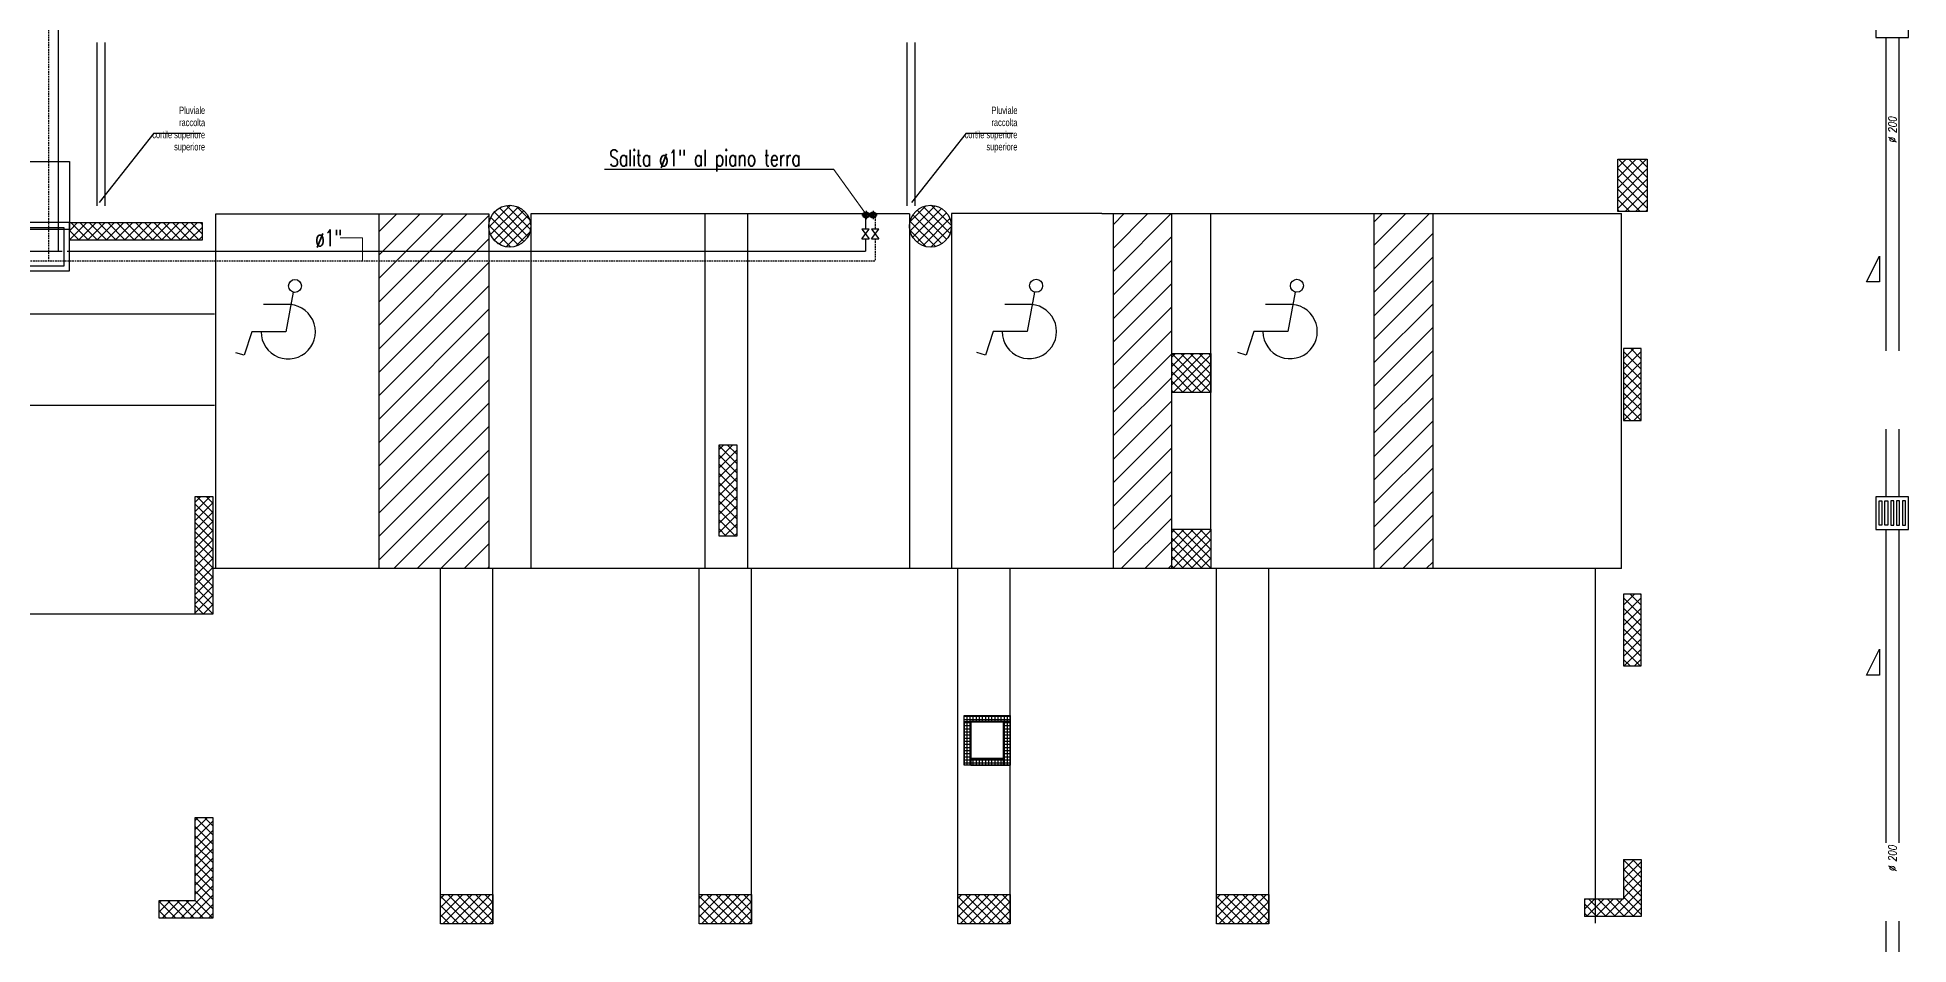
# Model space of a CAD drawing. Header units: millimetres. Extents: x 24747 to 137666, y -34589 to 43444.
# Drawn here: x 110213 to 113078, y 37619 to 39008 of the extents above; entities that cross this region are included whole.
import ezdxf

# ---------------------------------------------------------------- set-up
doc = ezdxf.new("R2010")
doc.units = ezdxf.units.MM
doc.header["$LTSCALE"] = 10
for name, pattern in [('ACAD_ISO02W100', [15, 12, -3]), ('DASHDOT', [25.4, 12.7, -6.35, 0, -6.35]), ('DASHDOT2', [0.5, 0.25, -0.125, 0, -0.125]), ('DASHED', [19.05, 12.7, -6.35]), ('HIDDEN', [0.375, 0.25, -0.125])]:
    doc.linetypes.add(name, pattern=pattern)
doc.layers.add('EPC RETINI PIANO INTERRATO DEFINITIVO', color=4, linetype='Continuous', lineweight=0)
for name, color, linetype in [('linea acqua bianca', 150, 'Continuous'), ('MR_MURATURA REI 180', 150, 'Continuous'), ('MR_MURATURA REI 90', 255, 'Continuous'), ('Pannelli', 7, 'Continuous'), ('TUBAZIONI', 6, 'Continuous'), ('X_cavedi', 20, 'Continuous'), ('X_LINEE SCARICO', 1, 'Continuous'), ('X_MURI', 3, 'Continuous'), ('X_Parcheggi', 5, 'Continuous')]:
    doc.layers.add(name, color=color, linetype=linetype)
doc.styles.add('QUOTE', font='simplex.shx', dxfattribs={"width": 0.7})
doc.styles.add('ROMANS', font='romans')
doc.styles.add('testo indicazioni', font='romans.shx', dxfattribs={"width": 0.8, "oblique": 10, "height": 17.5})
pattern_1 = [(45, (115279.709, -15009.218), (-7.0710678, 7.0710678), []), (135, (115279.709, -15009.218), (-7.0710678, -7.0710678), [])]
pattern_2 = [(45, (115279.71, -15009.218), (-17.960512, 17.960512), [])]
pattern_3 = [(45, (157624.513, 6383.593), (-7.0710678, 7.0710678), []), (135, (157624.513, 6383.593), (-7.0710678, -7.0710678), [])]
pattern_4 = [(180, (115279.709, -15009.2183), (-6e-16, -4.7625), []), (270, (115279.709, -15009.2183), (4.7625, -9e-16), [])]

# ---------------------------------------------------------------- blocks, each defined once
blk = doc.blocks.new('colonna')
at = {"layer": 'TUBAZIONI', "color": 1, "linetype": 'DASHDOT'}
for p, q in [((-17, 0), (17, 0)), ((0, 17.2), (0, -17.2))]:
    blk.add_line(p, q, dxfattribs=at)
at = {"layer": 'TUBAZIONI', "color": 1}
for radius in [12, 8]:
    blk.add_circle((0, 0), radius, dxfattribs=at)
blk.add_arc((4, 0), 10, 130.42047, 229.57953, dxfattribs=at)
blk = doc.blocks.new('hand')
at = {"layer": 'X_Parcheggi', "ltscale": 4}
for p, q in [((-43729.5, 32891), (-43740.8, 32830.4)), ((-43734.2, 32872), (-43774.8, 32872)), ((-43734.2, 32872), (-43734.2, 32872)), ((-43792.8, 32830.4), (-43804.5, 32794.5)), ((-43740.8, 32830.4), (-43792.8, 32830.4)), ((-43804.5, 32794.5), (-43817.4, 32798.2))]:
    blk.add_line(p, q, dxfattribs=at)
blk.add_circle((-43726.8, 32900.6), 9.94, dxfattribs=at)
blk.add_arc((-43737.2, 32830.5), 41.6, 180.2552, 94.1277, dxfattribs=at)

msp = doc.modelspace()

# ---------------------------------------------------------------- hatches: boundary and pattern name
at = {"layer": 'EPC RETINI PIANO INTERRATO DEFINITIVO'}
h = msp.add_hatch(dxfattribs=at)
h.set_pattern_fill('ANSI37', color=256, scale=3.5, angle=180, style=0)
h.set_pattern_definition([(225, (115279.709, -15009.218), (7.857724, -7.857724), []), (315, (115279.709, -15009.218), (7.857724, 7.857724), [])])
h.paths.add_polyline_path([(112677.47138, 38741.86056), (112677.47138, 38821.86044), (112632.47138, 38821.86044), (112632.47138, 38741.86056)])
h.paths.add_polyline_path([(112632.47138, 39223.80429), (112677.47138, 39223.80429), (112677.47138, 39303.80417), (112632.47138, 39303.80417)])
h = msp.add_hatch(dxfattribs=at)
h.set_pattern_fill('_USER', color=256, scale=10, angle=45, style=0, double=1, pattern_type=0)
h.set_pattern_definition(pattern_3)
edge = h.paths.add_edge_path()
edge.add_arc((111580.45831, 38719.31289), 32, 0, 360)
edge = h.paths.add_edge_path()
edge.add_arc((110936.4362, 38719.31289), 32, 0, 360)
h.paths.add_polyline_path([(110262.46221, 38724.80619), (110284.46221, 38724.80619), (110284.46415, 38724.80619), (110465.44605, 38724.80695), (110465.44614, 38697.80922), (110262.46221, 38697.80722)])
h = msp.add_hatch(dxfattribs=at)
h.set_pattern_fill('_USER', color=256, scale=10, angle=45, style=0, double=1, pattern_type=0)
h.set_pattern_definition(pattern_3)
h.paths.add_polyline_path([(110968.4362, 38719.31289, 1), (110904.4362, 38719.31289, 1)])
h.paths.add_polyline_path([(111548.45831, 38719.31289, 1), (111612.45831, 38719.31289, 1)])
h = msp.add_hatch(dxfattribs=at)
h.set_pattern_fill('ANSI37', color=256, scale=3.5, angle=180, style=0)
h.set_pattern_definition([(225, (157624.513, 6383.593), (7.857724, -7.857724), []), (315, (157624.513, 6383.593), (7.857724, 7.857724), [])])
h.paths.add_polyline_path([(112668.39785, 38531.78939), (112641.39785, 38531.78939), (112641.39785, 38421.78939), (112668.39785, 38421.78939)])
h.paths.add_polyline_path([(112668.39785, 38155.78939), (112641.39785, 38155.78939), (112641.39785, 38045.78939), (112668.39785, 38045.78939)])
h = msp.add_hatch(dxfattribs=at)
h.set_pattern_fill('_USER', color=256, scale=10, angle=45, style=0, double=1, pattern_type=0)
h.set_pattern_definition(pattern_3)
h.paths.add_polyline_path([(111949.70571, 38524.62014), (112009.70571, 38524.62014), (112009.70571, 38464.62014), (111949.70571, 38464.62014)])
h.paths.add_polyline_path([(111949.70181, 38255.13602), (112009.70181, 38255.13602), (112009.70181, 38195.13602), (111949.70181, 38195.13602)])
h.paths.add_polyline_path([(111256.79027, 38384.61834), (111283.79027, 38384.61834), (111283.79027, 38244.61834), (111256.79027, 38244.61834)])
h.paths.add_polyline_path([(110454.87692, 38305.39527), (110481.87692, 38305.39527), (110481.87692, 38125.39527), (110454.87692, 38125.39527)])
h.paths.add_polyline_path([(110097.06912, 38305.39527), (110124.06912, 38305.39527), (110124.06912, 38125.39527), (110097.06912, 38125.39527)])
h = msp.add_hatch(dxfattribs=at)
h.set_pattern_fill('_USER', color=256, scale=10, angle=45, style=0, double=1, pattern_type=0)
h.set_pattern_definition(pattern_1)
h.paths.add_polyline_path([(110097.06913, 37813.76118), (110097.06913, 37692.30506), (110124.06913, 37692.30506), (110124.06913, 37813.76118)])
h.paths.add_polyline_path([(110399.89876, 37659.80492), (110481.87692, 37659.80492), (110481.87692, 37813.76119), (110454.87687, 37813.76118), (110454.87692, 37686.80303), (110399.89876, 37686.80303)])
h.paths.add_polyline_path([(109259.39922, 37662.30492), (109369.39922, 37662.30492), (109369.39922, 37689.30303), (109259.39922, 37689.30303)])
h = msp.add_hatch(dxfattribs=at)
h.set_pattern_fill('_USER', color=256, scale=10, angle=45, style=0, double=1, pattern_type=0)
h.set_pattern_definition(pattern_1)
h.paths.add_polyline_path([(112668.47138, 37749.30127), (112641.47138, 37749.30127), (112641.47138, 37689.30127), (112598.40398, 37689.30124), (112598.40402, 37662.30123), (112643.47138, 37662.30127), (112668.47138, 37662.30127)])
h.paths.add_polyline_path([(112598.40398, 37689.30124), (112581.47138, 37689.30122), (112581.47138, 37662.30122), (112598.40402, 37662.30123)])
h = msp.add_hatch(dxfattribs=at)
h.set_pattern_fill('_USER', color=256, scale=10, angle=45, style=0, double=1, pattern_type=0)
h.set_pattern_definition(pattern_1)
h.paths.add_polyline_path([(110830.39886, 37695.80656), (110910.39875, 37695.80656), (110910.39875, 37650.80656), (110830.39886, 37650.80656)])
h.paths.add_polyline_path([(111226.39886, 37695.80425), (111306.39875, 37695.80425), (111306.39875, 37650.80425), (111226.39886, 37650.80425)])
h.paths.add_polyline_path([(111622.39886, 37695.80656), (111702.39875, 37695.80656), (111702.39875, 37650.80656), (111622.39886, 37650.80656)])
h.paths.add_polyline_path([(112018.40414, 37695.80656), (112098.40403, 37695.80656), (112098.40403, 37650.80656), (112018.40414, 37650.80656)])
at = {"layer": 'MR_MURATURA REI 180'}
h = msp.add_hatch(dxfattribs=at)
h.set_pattern_fill('NET', color=5, scale=1.5, angle=180, style=0)
h.set_pattern_definition(pattern_4)
h.paths.add_polyline_path([(111702.42003, 37960.4673), (111632.25904, 37960.4673), (111632.25904, 37970.03436), (111702.42003, 37970.03436)])
h = msp.add_hatch(dxfattribs=at)
h.set_pattern_fill('NET', color=5, scale=1.5, angle=180, style=0)
h.set_pattern_definition(pattern_4)
h.paths.add_polyline_path([(111642.41735, 37894.14716), (111632.41735, 37894.14716), (111632.41687, 37960.46736), (111642.41687, 37960.46736)])
h = msp.add_hatch(dxfattribs=at)
h.set_pattern_fill('NET', color=5, scale=1.5, angle=180, style=0)
h.set_pattern_definition(pattern_4)
h.paths.add_polyline_path([(111702.41997, 37894.14711), (111692.41997, 37894.14711), (111692.41949, 37960.46731), (111702.41949, 37960.46731)])
h = msp.add_hatch(dxfattribs=at)
h.set_pattern_fill('NET', color=5, scale=1.5, angle=180, style=0)
h.set_pattern_definition(pattern_4)
h.paths.add_polyline_path([(111642.41822, 37894.14669), (111642.4181, 37904.14669), (111692.41997, 37904.14711), (111692.41997, 37894.14711)])
at = {"layer": 'X_Parcheggi', "ltscale": 4}
h = msp.add_hatch(dxfattribs=at)
h.set_pattern_fill('ANSI31', color=256, scale=8, angle=720, style=0)
h.set_pattern_definition(pattern_2)
h.paths.add_polyline_path([(110736.37413, 38195.13598), (110904.43682, 38195.13568), (110904.43682, 38195.14797), (110904.43682, 38195.14797), (110904.43682, 38719.11299, -0.0031235274), (110904.43682, 38719.5128), (110904.43682, 38738.31069), (110736.37413, 38738.30687)])
h = msp.add_hatch(dxfattribs=at)
h.set_pattern_fill('ANSI31', color=256, scale=8, angle=720, style=0)
h.set_pattern_definition(pattern_2)
h.paths.add_polyline_path([(111949.70181, 38738.62337), (111860.40463, 38738.6235), (111860.40463, 38195.13401), (111949.63123, 38195.13386), (111949.70181, 38195.13386), (111949.70181, 38255.13602)])
h.paths.add_polyline_path([(112259.70109, 38195.13331), (112349.92188, 38195.13315), (112349.92198, 38738.6228), (112259.70181, 38738.62293)])

# ---------------------------------------------------------------- linework, layer by layer
at = {"layer": 'linea acqua bianca', "linetype": 'DASHDOT2', "ltscale": 100}
for p, q in [((111544.87982, 38750.47589, 0), (111544.87982, 39188.87654, 0)), ((111556.87982, 38750.47589, 0), (111556.87982, 39193.84711, 0))]:
    msp.add_line(p, q, dxfattribs=at)
at = {"layer": 'linea acqua bianca', "ltscale": 200}
for p, q in [((110391.36478, 38862.05087, 0), (110308.11343, 38755.5783, 0)), ((110391.36478, 38862.05087, 0), (110463.57895, 38862.05087, 0)), ((111634.89433, 38862.05087, 0), (111551.64299, 38755.5783, 0)), ((111634.89433, 38862.05087, 0), (111707.1085, 38862.05087, 0))]:
    msp.add_line(p, q, dxfattribs=at)
at = {"layer": 'linea acqua bianca', "linetype": 'DASHDOT2', "ltscale": 100, "elevation": 0}
for points in [[(110304.83629, 38750.47589), (110304.83629, 39188.87654), (110241.92592, 39251.78691)], [(110316.83629, 38750.47589), (110316.83629, 39193.84711), (110258.89648, 39251.78691)]]:
    msp.add_lwpolyline(points, dxfattribs=at)
at = {"layer": 'MR_MURATURA REI 90'}
msp.add_line((111642.4181, 37904.14669), (111642.41908, 37894.14672), dxfattribs=at)
at = {"layer": 'MR_MURATURA REI 90', "elevation": 0}
msp.add_lwpolyline([(111702.42003, 37960.4673), (111632.25904, 37960.4673), (111632.25904, 37970.03436), (111702.42003, 37970.03436)], close=True, dxfattribs=at)
for points in [[(111642.41735, 37894.14716), (111642.41735, 37894.14716), (111632.41735, 37894.14716), (111632.41687, 37960.46736), (111642.41687, 37960.46736), (111642.41735, 37894.14716)], [(111702.41997, 37894.14711), (111702.41997, 37894.14711), (111692.41997, 37894.14711), (111692.41949, 37960.46731), (111702.41949, 37960.46731), (111702.41997, 37894.14711)], [(111642.4181, 37904.14669), (111692.41997, 37904.14711), (111692.41997, 37894.14711), (111642.41822, 37894.14669)]]:
    msp.add_lwpolyline(points, dxfattribs=at)
at = {"layer": 'Pannelli', "color": 1, "linetype": 'Continuous'}
msp.add_line((111432.27621, 38806.18926, 0), (111081.46023, 38806.18926, 0), dxfattribs=at)
at = {"layer": 'Pannelli', "color": 1, "linetype": 'Continuous', "lineweight": 0}
msp.add_line((111432.27621, 38806.18926, 0), (111482.74376, 38736.50936), dxfattribs=at)
at = {"layer": 'TUBAZIONI', "linetype": 'HIDDEN'}
for p, q in [((110230.2617, 39545.55947), (110230.2617, 38666.29251)), ((111495.86848, 38733.65446), (111495.86848, 38714.97349)), ((111495.86848, 38699.97349), (111495.86848, 38666.29251)), ((109584.18944, 38666.29251), (111495.86848, 38666.29251))]:
    msp.add_line(p, q, dxfattribs=at)
at = {"layer": 'TUBAZIONI'}
for p, q in [((110245.2617, 39545.55947), (110245.2617, 38681.29251)), ((111480.86848, 38733.65446), (111480.86848, 38714.97349)), ((111480.86848, 38699.97349), (111480.86848, 38681.29251)), ((109612.8365, 38681.29251), (110251.11429, 38681.29251)), ((110258.71523, 38681.29251), (111480.86848, 38681.29251))]:
    msp.add_line(p, q, dxfattribs=at)
at = {"layer": 'TUBAZIONI', "color": 1, "lineweight": 0}
for p in [(110676.72487, 38701.58485), (110710.81844, 38666.29251)]:
    msp.add_line(p, (110710.81844, 38701.58485), dxfattribs=at)
at = {"layer": 'TUBAZIONI', "color": 7}
for p, q in [((111475.24348, 38699.97349), (111486.49348, 38714.97349)), ((111475.24348, 38714.97349), (111486.49348, 38699.97349)), ((111490.24348, 38699.97349), (111501.49348, 38714.97349)), ((111490.24348, 38714.97349), (111501.49348, 38699.97349))]:
    msp.add_line(p, q, dxfattribs=at)
for points in [[(111486.49348, 38714.97349), (111475.24348, 38714.97349)], [(111475.24348, 38699.97349), (111486.49348, 38699.97349)], [(111501.49348, 38714.97349), (111490.24348, 38714.97349)], [(111490.24348, 38699.97349), (111501.49348, 38699.97349)]]:
    msp.add_lwpolyline(points, dxfattribs=at)
at = {"layer": 'X_cavedi', "linetype": 'DASHED', "ltscale": 2, "elevation": 0}
msp.add_lwpolyline([(110017.28368, 38714.33765), (110017.28368, 38774.32341), (110100.39252, 38774.32341), (110110.3817, 38774.32104), (110110.3817, 38818.37376), (110262.41177, 38818.37376), (110262.41734, 38714.31512), (110017.17539, 38714.3131)], dxfattribs=at)
at = {"layer": 'X_LINEE SCARICO', "linetype": 'ACAD_ISO02W100', "ltscale": 4}
for p, q in [((113042.71511, 39008.46429, 0), (113042.71511, 38305.05194, 0)), ((113062.71511, 39008.46429, 0), (113062.71511, 38305.05194, 0)), ((113013.06075, 38633.88049, 0), (113033.39333, 38673.53144, 0)), ((113033.39333, 38673.53144, 0), (113033.39333, 38633.88049, 0)), ((113033.39333, 38633.88049, 0), (113013.06075, 38633.88049, 0)), ((113042.71511, 38255.05194, 0), (113042.71511, 37482.35844, 0)), ((113062.71511, 38255.05194, 0), (113062.71511, 37482.35844, 0)), ((113013.06075, 38031.878, 0), (113033.39333, 38071.52895, 0)), ((113033.39333, 38071.52895, 0), (113033.39333, 38031.878, 0)), ((113033.39333, 38031.878, 0), (113013.06075, 38031.878, 0))]:
    msp.add_line(p, q, dxfattribs=at)
at = {"layer": 'X_LINEE SCARICO', "linetype": 'ACAD_ISO02W100', "ltscale": 4, "elevation": 0}
for points in [[(113027.71511, 39008.46429), (113077.71511, 39008.46429), (113077.71511, 39058.46429), (113027.71511, 39058.46429)], [(113027.71511, 38255.05194), (113077.71511, 38255.05194), (113077.71511, 38305.05194), (113027.71511, 38305.05194)], [(113036.96511, 38261.55194), (113032.46511, 38261.55194), (113032.46511, 38298.55194), (113036.96511, 38298.55194)], [(113045.96511, 38261.55194), (113041.46511, 38261.55194), (113041.46511, 38298.55194), (113045.96511, 38298.55194)], [(113050.46511, 38261.55194), (113054.96511, 38261.55194), (113054.96511, 38298.55194), (113050.46511, 38298.55194)], [(113059.46511, 38261.55194), (113063.96511, 38261.55194), (113063.96511, 38298.55194), (113059.46511, 38298.55194)], [(113068.46511, 38261.55194), (113072.96511, 38261.55194), (113072.96511, 38298.55194), (113068.46511, 38298.55194)]]:
    msp.add_lwpolyline(points, close=True, dxfattribs=at)
at = {"layer": 'X_MURI', "ltscale": 30, "extrusion": (1.22461e-16, -5.24904e-32, -1)}
msp.add_line((111702.40278, 37960.62023, 0), (111642.40278, 37960.62071, 0), dxfattribs=at)
at = {"layer": 'X_MURI', "ltscale": 30, "extrusion": (1.22461e-16, 5.24904e-32, -1)}
for p, q in [((111642.4181, 37904.14669, 0), (111642.41741, 37960.46735, 0)), ((111702.41908, 37894.1472), (111642.41908, 37894.14672))]:
    msp.add_line(p, q, dxfattribs=at)
at = {"layer": 'X_MURI'}
for p, q in [((112641.47138, 37749.30127, 0), (112641.47138, 37689.30127, 0)), ((112641.47138, 37749.30127, 0), (112668.47138, 37749.30127, 0)), ((112581.47138, 37689.30122, 0), (112581.47138, 37662.30122, 0))]:
    msp.add_line(p, q, dxfattribs=at)
at = {"layer": 'X_MURI', "elevation": 0}
for points in [[(112632.47138, 38741.86056), (112632.47138, 38821.86044), (112677.47138, 38821.86044), (112677.47138, 38741.86056)], [(110262.46221, 38724.80619), (110097.06912, 38724.80619), (110097.06912, 38650.76093), (110262.46221, 38650.76093)], [(110254.46221, 38716.80619), (110105.06912, 38716.80619), (110105.06912, 38658.76093), (110254.46221, 38658.76093)], [(110262.46221, 38724.80619), (110284.46221, 38724.80619), (110284.46415, 38724.80619), (110465.44605, 38724.80695), (110465.44614, 38697.80922), (110262.46221, 38697.80722)], [(112668.39785, 38531.78939), (112641.39785, 38531.78939), (112641.39785, 38421.78939), (112668.39785, 38421.78939)], [(111949.70571, 38524.62014), (112009.70571, 38524.62014), (112009.70571, 38464.62014), (111949.70571, 38464.62014)], [(111949.70571, 38524.62014), (112009.70571, 38524.62014), (112009.70571, 38464.62014), (111949.70571, 38464.62014)], [(111256.79027, 38384.61834), (111283.79027, 38384.61834), (111283.79027, 38244.61834), (111256.79027, 38244.61834)], [(110454.87692, 38305.39527), (110481.87692, 38305.39527), (110481.87692, 38125.39527), (110454.87692, 38125.39527)], [(111949.70181, 38255.13602), (112009.70181, 38255.13602), (112009.70181, 38195.13602), (111949.70181, 38195.13602)], [(111949.70181, 38255.13602), (112009.70181, 38255.13602), (112009.70181, 38195.13602), (111949.70181, 38195.13602)], [(112668.39785, 38155.78939), (112641.39785, 38155.78939), (112641.39785, 38045.78939), (112668.39785, 38045.78939)], [(111632.25904, 37970.03436), (111702.41997, 37970.03436), (111702.41997, 37894.14711), (111632.25904, 37894.14711)], [(111692.4199, 37904.14711), (111642.41741, 37904.14711), (111642.41741, 37960.46735), (111692.4199, 37960.46735)], [(111642.4783, 37960.46816), (111692.48082, 37960.46816), (111692.48082, 37904.14798), (111642.4783, 37904.14798)], [(110830.39886, 37695.80656), (110910.39875, 37695.80656), (110910.39875, 37650.80656), (110830.39886, 37650.80656)], [(111226.39886, 37695.80425), (111306.39875, 37695.80425), (111306.39875, 37650.80425), (111226.39886, 37650.80425)], [(111622.39886, 37695.80656), (111702.39875, 37695.80656), (111702.39875, 37650.80656), (111622.39886, 37650.80656)], [(112018.40414, 37695.80656), (112098.40403, 37695.80656), (112098.40403, 37650.80656), (112018.40414, 37650.80656)]]:
    msp.add_lwpolyline(points, close=True, dxfattribs=at)
for points in [[(111692.41949, 37960.46731), (111692.4199, 37904.14719), (111642.4181, 37904.14669)], [(111642.41822, 37894.14669), (111702.41997, 37894.14711), (111702.42003, 37960.4673)], [(110454.87692, 37813.76118), (110481.87692, 37813.76119), (110481.87692, 37659.80492), (110399.89876, 37659.80492), (110399.89876, 37686.80303), (110454.87692, 37686.80303), (110454.87687, 37813.76118)], [(112668.47138, 37749.30127), (112668.47138, 37662.30127), (112643.47138, 37662.30127)], [(112581.47138, 37689.30122), (112641.47138, 37689.30127)], [(112643.47138, 37662.30127), (112581.47138, 37662.30122)]]:
    msp.add_lwpolyline(points, dxfattribs=at)
at = {"layer": 'X_MURI'}
for centre in [(110936.4362, 38719.31289, 0), (111580.45831, 38719.31289, 0)]:
    msp.add_circle(centre, 32, dxfattribs=at)
at = {"layer": 'X_Parcheggi', "ltscale": 4}
for p, q in [((110486.37413, 38738.3012, 0), (110904.43682, 38738.31069, 0)), ((110486.37413, 38195.13642, 0), (110486.37413, 38738.3012, 0)), ((110736.37341, 38195.13339, 0), (110736.37413, 38738.62352, 0)), ((110736.37413, 38195.13642, 0), (110736.37413, 38738.3012, 0)), ((110904.43682, 38738.31069, 0), (110904.43682, 38195.14797, 0)), ((111548.45834, 38738.30506, 0), (110968.43535, 38738.30506, 0)), ((110968.43535, 38738.30506, 0), (110968.43535, 38195.13557, 0)), ((111235.22355, 38738.30506, 0), (111235.22267, 38195.13511, 0)), ((111300.224, 38738.30506, 0), (111300.22312, 38195.13511, 0)), ((111548.45834, 38738.30506, 0), (111548.45739, 38195.13456, 0)), ((111612.45834, 38738.62352, 0), (111612.45739, 38195.13445, 0)), ((111842.85448, 38738.62352, 0), (111612.45834, 38738.62352, 0)), ((111842.85448, 38738.62352, 0), (112638.39512, 38738.62238, 0)), ((111860.40463, 38195.13445, 0), (111860.40463, 38738.62352, 0)), ((111949.70181, 38255.13386, 0), (111949.70181, 38738.62352, 0)), ((112009.70181, 38255.13386, 0), (112009.70181, 38738.62352, 0)), ((112259.70109, 38195.13333, 0), (112259.70181, 38738.62346, 0)), ((112259.70181, 38255.13386, 0), (112259.70181, 38738.62352, 0)), ((112349.92188, 38195.13275, 0), (112349.92198, 38738.62269, 0)), ((110904.43767, 38678.32302, 0), (110904.43682, 38195.14797, 0)), ((110097.06912, 38585.00255, 0), (110484.53584, 38585.00255, 0)), ((110097.06912, 38445.17758, 0), (110484.53584, 38445.17758, 0)), ((110486.37413, 38195.13642, 0), (110480.22811, 38195.13642, 0)), ((110830.39876, 37651.96625, 0), (110830.39971, 38195.13581, 0)), ((110910.39876, 37651.96625, 0), (110910.39781, 38195.13567, 0)), ((111226.39876, 37651.96625, 0), (111226.39971, 38195.13512, 0)), ((111306.39876, 37651.96625, 0), (111306.39781, 38195.13498, 0)), ((111622.39876, 37651.96625, 0), (111622.39971, 38195.13443, 0)), ((111702.39876, 37651.96625, 0), (111702.39781, 38195.13429, 0)), ((112018.40404, 37651.96625, 0), (112018.40499, 38195.13373, 0)), ((112098.40404, 37651.96625, 0), (112098.40309, 38195.13359, 0)), ((112598.40404, 37651.96702, 0), (112598.40309, 38195.13272, 0)), ((110463.78271, 38125.39527, 0), (110124.06912, 38125.39527, 0))]:
    msp.add_line(p, q, dxfattribs=at)
at = {"layer": 'X_Parcheggi', "ltscale": 4, "elevation": 0}
for points in [[(112638.39434, 38195.13265), (112638.39434, 38738.62238)], [(111949.63123, 38195.13386), (110486.37413, 38195.13642)], [(112638.39434, 38195.13265), (112009.63123, 38195.13375)]]:
    msp.add_lwpolyline(points, dxfattribs=at)

# ---------------------------------------------------------------- block references
at = {"layer": 'TUBAZIONI', "color": 1, "xscale": 0.375, "yscale": 0.375, "zscale": 0.375}
for p in [(111481.79019, 38736.50936), (111492.53283, 38736.50936)]:
    msp.add_blockref('colonna', p, dxfattribs=at)
at = {"layer": 'X_Parcheggi'}
for p in [(154334.45955, 5727.20233, 0), (155469.02438, 5727.52466, 0), (155868.24455, 5727.52466, 0)]:
    msp.add_blockref('hand', p, dxfattribs=at)

# ---------------------------------------------------------------- texts
at = {"layer": 'linea acqua bianca', "ltscale": 200, "char_height": 1.024, "width": 218.7019304, "attachment_point": 9, "rotation": 359.85091473, "style": 'QUOTE'}
for insert in [(110469.95424, 38831.94504, 0), (111713.4838, 38831.94504, 0)]:
    msp.add_mtext('{\\fArial|b0|i0|c0|p34;\\H10.9x;Pluviale\\Praccolta\\Pcortile superiore\\Psuperiore}', dxfattribs=dict(at, insert=insert))
at = {"layer": 'Pannelli', "color": 3, "style": 'ROMANS', "width": 0.7}
msp.add_text('Salita ø1" al piano terra', height=25, dxfattribs=at).set_placement((111088.65192, 38811.1857, 0))
at = {"layer": 'TUBAZIONI', "color": 3, "style": 'ROMANS', "width": 0.7}
msp.add_text('ø1"', height=25, dxfattribs=at).set_placement((110638.80652, 38688.99273))
at = {"layer": 'X_LINEE SCARICO', "char_height": 12.25, "width": 163.1593674, "attachment_point": 9, "rotation": 89.85091473, "style": 'testo indicazioni'}
for insert in [(113059.15118, 38886.84988, 0), (113059.15118, 37771.06242, 0)]:
    msp.add_mtext('{\\Fromans|c238;%%C }200', dxfattribs=dict(at, insert=insert))

doc.saveas('drawing.dxf')
